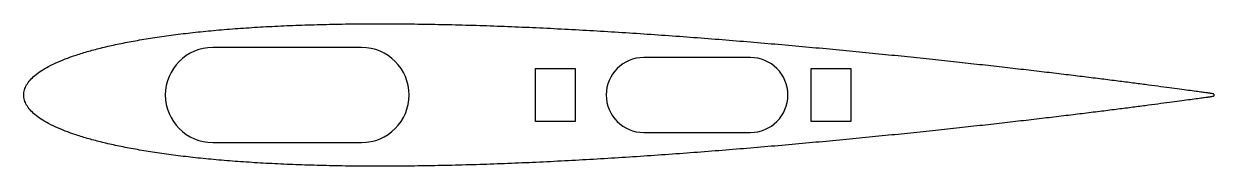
# Model space of a CAD drawing. Header units: millimetres. Extents: x 10 to 100.1, y -5.4 to 5.4.
import ezdxf

# ---------------------------------------------------------------- set-up
doc = ezdxf.new("R2010")
doc.units = ezdxf.units.MM

msp = doc.modelspace()

# ---------------------------------------------------------------- linework, layer by layer
at = {"color": 7, "linetype": 'Continuous', "lineweight": 25}
for p, q in [((35.559, 3.6), (24.309, 3.6)), ((64.978, 2.84), (56.906, 2.84)), ((48.722, 1.999), (51.722, 1.999)), ((48.722, -2.001), (48.722, 1.999)), ((51.722, 1.999), (51.722, -2.001)), ((69.584, 1.999), (72.584, 1.999)), ((69.584, -2.001), (69.584, 1.999)), ((72.584, 1.999), (72.584, -2.001)), ((51.722, -2.001), (48.722, -2.001)), ((72.584, -2.001), (69.584, -2.001)), ((24.309, -3.6), (35.559, -3.6)), ((56.906, -2.84), (64.978, -2.84))]:
    msp.add_line(p, q, dxfattribs=at)
for centre, radius, start, end in [((24.309, 0), 3.6, 90, 270), ((35.559, 0), 3.6, 270, 90), ((56.906, 0), 2.84, 90, 270), ((64.978, 0), 2.84, 270, 90)]:
    msp.add_arc(centre, radius, start, end, dxfattribs=at)
msp.add_open_spline([(10.005, 0), (10.005, -0.129), (10.043, -0.395), (10.209, -0.78), (10.481, -1.15), (10.855, -1.507), (11.329, -1.853), (11.905, -2.188), (12.579, -2.511), (13.352, -2.821), (14.221, -3.119), (15.186, -3.402), (16.243, -3.669), (17.39, -3.921), (18.625, -4.154), (19.945, -4.37), (21.347, -4.567), (22.827, -4.744), (24.382, -4.9), (26.009, -5.036), (27.704, -5.15), (29.462, -5.243), (31.28, -5.315), (33.153, -5.366), (35.077, -5.396), (37.048, -5.405), (39.061, -5.394), (41.111, -5.364), (43.193, -5.316), (45.303, -5.251), (47.436, -5.168), (49.586, -5.071), (51.749, -4.959), (53.919, -4.834), (56.092, -4.696), (58.263, -4.548), (60.426, -4.39), (62.576, -4.224), (64.709, -4.05), (66.818, -3.87), (68.901, -3.685), (70.951, -3.495), (72.963, -3.303), (74.934, -3.108), (76.858, -2.912), (78.731, -2.716), (80.549, -2.521), (82.307, -2.328), (84.001, -2.138), (85.628, -1.951), (87.183, -1.768), (88.662, -1.591), (90.064, -1.42), (91.383, -1.256), (92.617, -1.101), (93.764, -0.954), (94.82, -0.816), (95.783, -0.689), (96.651, -0.574), (97.421, -0.47), (98.093, -0.378), (98.664, -0.3), (99.133, -0.236), (99.498, -0.182), (99.763, -0.152), (99.915, -0.119), (100.071, -0.122), (100.071, 0.122), (99.915, 0.119), (99.763, 0.152), (99.498, 0.182), (99.133, 0.236), (98.664, 0.3), (98.093, 0.378), (97.421, 0.47), (96.651, 0.574), (95.783, 0.689), (94.82, 0.816), (93.764, 0.954), (92.617, 1.101), (91.383, 1.256), (90.064, 1.42), (88.662, 1.591), (87.183, 1.768), (85.628, 1.951), (84.001, 2.138), (82.307, 2.328), (80.549, 2.521), (78.731, 2.716), (76.858, 2.912), (74.934, 3.108), (72.963, 3.303), (70.951, 3.495), (68.901, 3.685), (66.818, 3.87), (64.709, 4.05), (62.576, 4.224), (60.426, 4.39), (58.263, 4.548), (56.092, 4.696), (53.919, 4.834), (51.749, 4.959), (49.586, 5.071), (47.436, 5.168), (45.303, 5.251), (43.193, 5.316), (41.111, 5.364), (39.061, 5.394), (37.048, 5.405), (35.077, 5.396), (33.153, 5.366), (31.28, 5.315), (29.462, 5.243), (27.704, 5.15), (26.009, 5.036), (24.382, 4.9), (22.827, 4.744), (21.347, 4.567), (19.945, 4.37), (18.625, 4.154), (17.39, 3.921), (16.243, 3.669), (15.186, 3.402), (14.221, 3.119), (13.352, 2.821), (12.579, 2.511), (11.905, 2.188), (11.329, 1.853), (10.855, 1.507), (10.481, 1.15), (10.209, 0.78), (10.043, 0.395), (10.005, 0.129), (10.005, 0)], degree=3, knots=[0, 0, 0, 0, 0.002106, 0.004321, 0.006773, 0.009557, 0.012734, 0.016343, 0.020406, 0.024934, 0.029933, 0.035402, 0.041337, 0.047732, 0.054575, 0.061857, 0.069565, 0.077682, 0.086195, 0.095084, 0.104333, 0.113922, 0.123829, 0.134035, 0.144516, 0.155249, 0.16621, 0.177376, 0.18872, 0.200217, 0.21184, 0.223563, 0.235359, 0.2472, 0.259058, 0.270907, 0.282718, 0.294465, 0.306118, 0.317651, 0.329037, 0.340249, 0.35126, 0.362045, 0.372579, 0.382836, 0.392793, 0.402425, 0.411711, 0.420628, 0.429156, 0.437273, 0.444962, 0.452203, 0.458979, 0.465275, 0.471075, 0.476366, 0.481134, 0.485369, 0.48906, 0.492198, 0.494776, 0.496788, 0.498228, 0.499094, 0.499383, 0.500617, 0.500906, 0.501772, 0.503212, 0.505224, 0.507802, 0.51094, 0.514631, 0.518866, 0.523634, 0.528925, 0.534725, 0.541021, 0.547797, 0.555038, 0.562727, 0.570844, 0.579372, 0.588289, 0.597575, 0.607207, 0.617164, 0.627421, 0.637955, 0.64874, 0.659751, 0.670963, 0.682349, 0.693882, 0.705535, 0.717282, 0.729093, 0.740942, 0.7528, 0.764641, 0.776437, 0.78816, 0.799783, 0.81128, 0.822624, 0.83379, 0.844751, 0.855484, 0.865965, 0.876171, 0.886078, 0.895667, 0.904916, 0.913805, 0.922318, 0.930435, 0.938143, 0.945425, 0.952268, 0.958663, 0.964598, 0.970067, 0.975066, 0.979594, 0.983657, 0.987266, 0.990443, 0.993227, 0.995679, 0.997894, 1, 1, 1, 1], dxfattribs=at)

doc.saveas('drawing.dxf')
